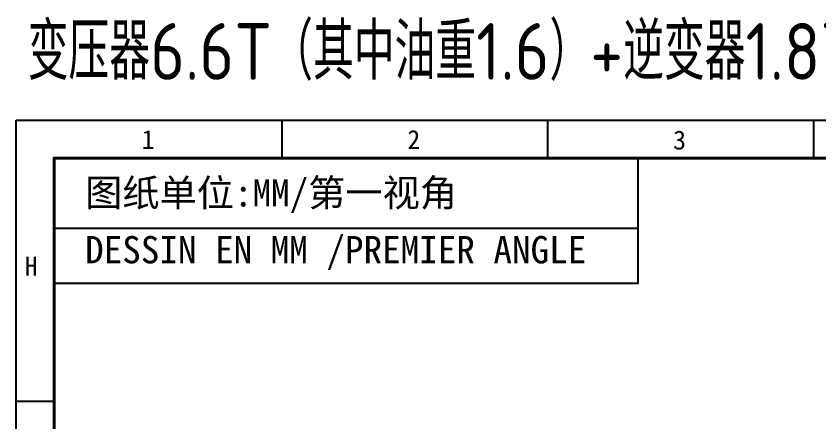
# Model space of a CAD drawing. Header units: millimetres. Extents: x 0 to 87554, y -20854 to 20404.
# Drawn here: x 0 to 6953, y 16888 to 20404 of the extents above; entities that cross this region are included whole.
import ezdxf
from ezdxf.enums import TextEntityAlignment as Align

# ---------------------------------------------------------------- set-up
doc = ezdxf.new("R2010")
doc.units = ezdxf.units.MM
doc.layers.get('0').update_dxf_attribs({"lineweight": 15})
for name, color, linetype in [('00_COMPONENTS', 7, 'Continuous'), ('1575_FORMAT', 7, 'Continuous'), ('FORM', 7, 'Continuous')]:
    doc.layers.add(name, color=color, linetype=linetype)
doc.layers.add('THICK', color=7, linetype='Continuous', lineweight=0)
doc.styles.add('GB', font='gbenor.shx', dxfattribs={"bigfont": 'gbcbig.shx'})
doc.styles.add('KEHUA', font='STFANGSO.TTF')
doc.styles.add('TEXTSTYLE_3', font='simfang.ttf')

# ---------------------------------------------------------------- blocks, each defined once
blk = doc.blocks.new('KH01-M017S')
at = {"layer": 'FORM', "color": 4}
for p, q in [((35, 297), (35, 292)), ((70, 297), (70, 292)), ((105, 297), (105, 292)), ((0, 260), (5, 260))]:
    blk.add_line(p, q, dxfattribs=at)
at = {"layer": 'FORM', "color": 6}
blk.add_lwpolyline([(0, 297), (420, 297), (420, 0), (0, 0)], close=True, dxfattribs=at)
at = {"layer": 'FORM', "color": 8, "lineweight": 40}
blk.add_lwpolyline([(5, 5), (415, 5), (415, 292), (5, 292)], close=True, dxfattribs=at)
at = {"layer": 'FORM', "color": 4, "style": 'KEHUA'}
for s, p in [('1', (16.53, 293.19)), ('2', (51.53, 293.19)), ('3', (86.53, 293.13)), ('H', (1.14, 276.52))]:
    blk.add_text(s, height=2.5, dxfattribs=at).set_placement(p)
at = {"layer": 'FORM', "color": 8, "style": 'KEHUA'}
blk.add_attdef('公司名称', text='', height=2.5, dxfattribs=at).set_placement((284.94, 43.94), align=Align.MIDDLE_LEFT)
at = {"layer": 'FORM', "color": 4, "style": 'KEHUA'}
for tag, p in [('设计者', (369.07, 43.93)), ('工程名称', (299.91, 37.59)), ('审核者', (369.07, 37.93)), ('标准化', (369.07, 31.93)), ('批准者', (369.07, 25.93))]:
    blk.add_attdef(tag, text='', height=2.5, dxfattribs=at).set_placement(p, align=Align.MIDDLE_LEFT)
for tag, p in [('图纸名称', (299.91, 30.82)), ('产品型号', (299.91, 24.82)), ('版本', (299.91, 18.64)), ('页码', (299.91, 12.64))]:
    blk.add_attdef(tag, p, '', height=2.5, dxfattribs=at)
blk = doc.blocks.new('RY6TUTY546435475R')
at = {"layer": 'THICK', "color": 1, "lineweight": -3}
blk.add_line((826424.4, -666.8), (833273.6, -666.8), dxfattribs=at)
blk.add_lwpolyline([(826424.4, 154.8), (833273.6, 154.8), (833273.6, -1315.6), (826424.4, -1315.6)], close=True, dxfattribs=at)
at = {"layer": '1575_FORMAT', "color": 1, "linetype": 'Continuous', "char_height": 320, "attachment_point": 1, "line_spacing_factor": 0.9, "style": 'TEXTSTYLE_3'}
for s, insert, width in [('图纸单位:MM/第一视角', (826788.9, -92), 8632.996), ('DESSIN EN MM /PREMIER ANGLE', (826788.9, -758.6), 7038.307)]:
    blk.add_mtext(s, dxfattribs=dict(at, insert=insert, width=width))

msp = doc.modelspace()

# ---------------------------------------------------------------- block references
at = {"xscale": 65.67391285754275, "yscale": 65.67391285754275, "zscale": 65.67391285754275}
msp.add_blockref('KH01-M017S', (0, 0), dxfattribs=at)
at = {"layer": 'THICK', "lineweight": -3, "xscale": 0.7373913014889695, "yscale": 0.7373913014889695, "zscale": 0.7373913014889695}
msp.add_blockref('RY6TUTY546435475R', (-609069.784, 19062.646), dxfattribs=at)

# ---------------------------------------------------------------- texts
at = {"layer": '00_COMPONENTS', "color": 6, "insert": (100.365, 20094.251), "char_height": 490, "width": 19700.21092, "attachment_point": 4, "style": 'GB'}
msp.add_mtext('变压器6.6T（其中油重1.6）+逆变器1.8T+低压柜0.5+集装箱4.0T+高压柜0.8+附件0.3=14T', dxfattribs=at)

doc.saveas('drawing.dxf')
